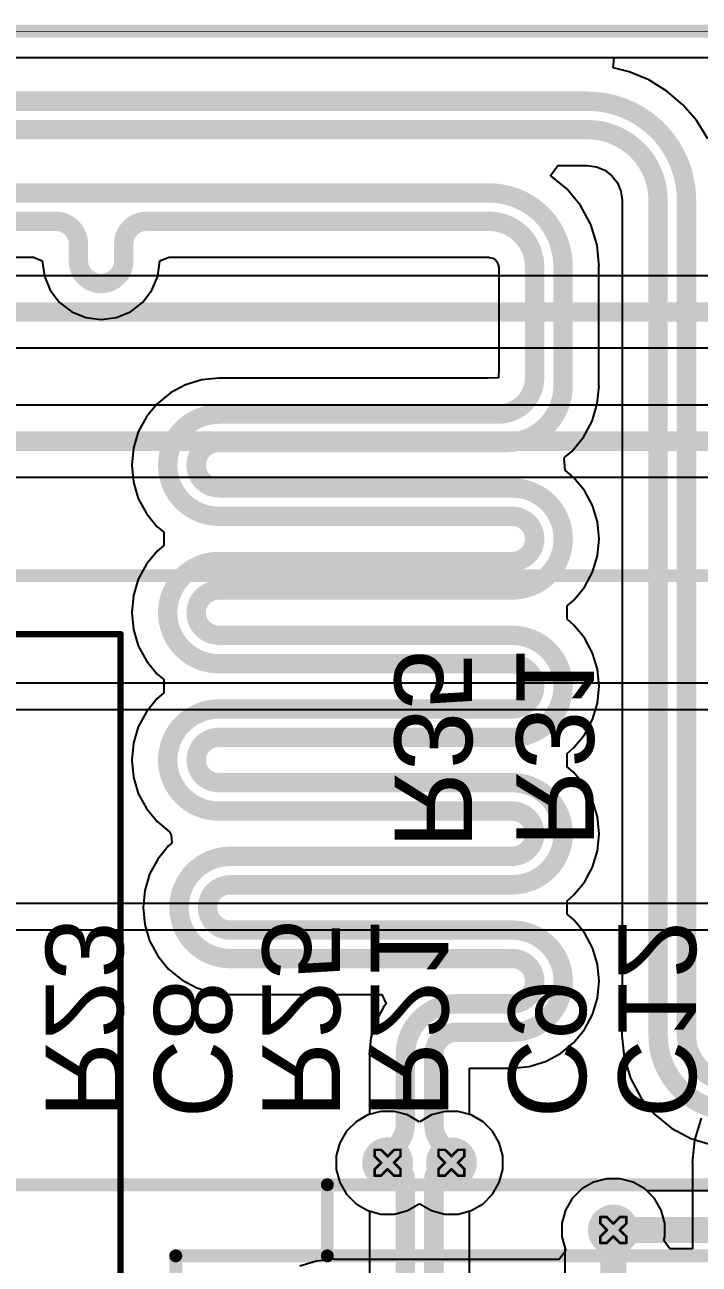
# Model space of a CAD drawing. Header units: inches. Extents: x 0 to 289, y 0 to 168.
# Drawn here: x 93.25 to 106.49, y 75.78 to 100.13 of the extents above; entities that cross this region are included whole.
import ezdxf

# ---------------------------------------------------------------- set-up
doc = ezdxf.new("R2010")
doc.units = ezdxf.units.IN
for name, color, linetype in [('Board Outline', 216, 'Continuous'), ('Bottom Layer', 5, 'Continuous'), ('Bottom Overlay', 54, 'Continuous'), ('Dimension', 6, 'Continuous'), ('Drill Drawing', 1, 'Continuous'), ('Top Layer', 1, 'Continuous'), ('Top Overlay', 2, 'Continuous'), ('Via Holes', 16, 'Continuous')]:
    doc.layers.add(name, color=color, linetype=linetype)
doc.styles.add('Arial', font='', dxfattribs={"height": 0.2})
doc.styles.get('Arial').set_extended_font_data('Arial')

# ---------------------------------------------------------------- blocks, each defined once
blk = doc.blocks.new('NE8FBV_C5_LED_54')
at = {"layer": 'Top Overlay'}
for points in [[(-12.19, 14.021, 0.127, 0.127, 0), (12.91, 14.021, 0.127, 0.127, 0)], [(12.91, -16.63, 0.127, 0.127, 0), (12.91, 14.021, 0.127, 0.127, 0)]]:
    blk.add_lwpolyline(points, format="xyseb", dxfattribs=at)
blk.add_lwpolyline([(12.878, 14.021, 0.0635, 0.0635, 1), (12.942, 14.021, 0.0635, 0.0635, 1)], format="xyseb", close=True, dxfattribs=at)
blk.add_lwpolyline([(12.878, 14.021, 0.0635, 0.0635, 1), (12.942, 14.021, 0.0635, 0.0635, 1)], format="xyseb", close=True, dxfattribs=at)

msp = doc.modelspace()

# ---------------------------------------------------------------- hatches: boundary and pattern name
at = {"layer": 'Bottom Layer'}
h = msp.add_hatch(color=5, dxfattribs=at)
edge = h.paths.add_edge_path()
edge.add_arc((100.372, 77.775), 0.5, 0, 360)
h = msp.add_hatch(color=5, dxfattribs=at)
edge = h.paths.add_edge_path()
edge.add_arc((101.626, 77.775), 0.5, 0, 360)
h = msp.add_hatch(color=5, dxfattribs=at)
edge = h.paths.add_edge_path()
edge.add_arc((104.803, 76.454), 0.5, 0, 360)
at = {"layer": 'Top Layer'}
h = msp.add_hatch(color=1, dxfattribs=at)
edge = h.paths.add_edge_path()
edge.add_arc((100.372, 77.775), 0.5, 0, 360)
h = msp.add_hatch(color=1, dxfattribs=at)
edge = h.paths.add_edge_path()
edge.add_arc((101.626, 77.775), 0.5, 0, 360)
h = msp.add_hatch(color=1, dxfattribs=at)
edge = h.paths.add_edge_path()
edge.add_arc((104.803, 76.454), 0.5, 0, 360)
at = {"layer": 'Via Holes'}
h = msp.add_hatch(color=7, dxfattribs=at)
edge = h.paths.add_edge_path()
edge.add_arc((100.372, 77.775), 0.25, 0, 360)
h = msp.add_hatch(color=7, dxfattribs=at)
edge = h.paths.add_edge_path()
edge.add_arc((101.626, 77.775), 0.25, 0, 360)
h = msp.add_hatch(color=7, dxfattribs=at)
edge = h.paths.add_edge_path()
edge.add_arc((104.803, 76.454), 0.25, 0, 360)

# ---------------------------------------------------------------- linework, layer by layer
at = {"layer": 'Board Outline'}
msp.add_lwpolyline([(0, 100, 0.254, 0.254, 0), (145.27, 100, 0.254, 0.254, 0)], format="xyseb", dxfattribs=at)
at = {"layer": 'Bottom Layer'}
for p, q in [((82.934, 99.482), (144.752, 99.482)), ((127.459, 95.193), (91.521, 95.193)), ((91.521, 93.783), (127.459, 93.783)), ((108.499, 92.653), (87.081, 92.653)), ((87.081, 91.243), (108.499, 91.243)), ((111.267, 87.195), (91.862, 87.195)), ((91.862, 86.677), (111.267, 86.677)), ((94.377, 82.868), (85.731, 82.868)), ((126.81, 82.868), (94.377, 82.868)), ((87.396, 82.35), (94.377, 82.35)), ((94.377, 82.35), (123.384, 82.35)), ((99.983, 78.714), (99.753, 78.581)), ((100.239, 78.783), (99.983, 78.714)), ((100.505, 78.783), (100.239, 78.783)), ((100.761, 78.714), (100.505, 78.783)), ((100.991, 78.581), (100.761, 78.714)), ((101.237, 78.714), (101.007, 78.581)), ((101.493, 78.783), (101.237, 78.714)), ((101.759, 78.783), (101.493, 78.783)), ((102.015, 78.714), (101.759, 78.783)), ((102.245, 78.581), (102.015, 78.714)), ((106.526, 78.648), (106.396, 78.219)), ((99.566, 78.394), (99.433, 78.164)), ((99.753, 78.581), (99.566, 78.394)), ((100.999, 78.573), (100.991, 78.581)), ((101.007, 78.581), (100.999, 78.573)), ((102.433, 78.394), (102.245, 78.581)), ((102.565, 78.164), (102.433, 78.394)), ((99.433, 78.164), (99.364, 77.908)), ((102.634, 77.908), (102.565, 78.164)), ((106.396, 78.219), (106.352, 77.773)), ((99.364, 77.908), (99.364, 77.642)), ((102.634, 77.642), (102.634, 77.908)), ((106.352, 77.773), (106.357, 77.773)), ((106.357, 77.773), (106.357, 76.084)), ((99.364, 77.642), (99.433, 77.386)), ((102.565, 77.386), (102.634, 77.642)), ((104.67, 77.462), (104.414, 77.393)), ((104.936, 77.462), (104.67, 77.462)), ((105.192, 77.393), (104.936, 77.462)), ((99.433, 77.386), (99.566, 77.156)), ((102.433, 77.156), (102.565, 77.386)), ((104.184, 77.261), (103.996, 77.073)), ((104.414, 77.393), (104.184, 77.261)), ((105.422, 77.261), (105.192, 77.393)), ((105.61, 77.073), (105.422, 77.261)), ((99.566, 77.156), (99.753, 76.968)), ((99.753, 76.968), (99.983, 76.835)), ((102.015, 76.835), (102.245, 76.968)), ((102.245, 76.968), (102.433, 77.156)), ((103.996, 77.073), (103.864, 76.843)), ((105.742, 76.843), (105.61, 77.073)), ((99.983, 76.835), (100.015, 76.827)), ((100.015, 76.827), (100.015, 75.483)), ((101.983, 76.827), (102.015, 76.835)), ((101.983, 75.465), (101.983, 76.827)), ((103.864, 76.843), (103.795, 76.587)), ((105.811, 76.587), (105.742, 76.843)), ((103.795, 76.587), (103.795, 76.321)), ((105.811, 76.321), (105.811, 76.587)), ((103.795, 76.321), (103.856, 76.092)), ((105.791, 76.246), (105.811, 76.321)), ((105.914, 76.084), (105.791, 76.246)), ((103.856, 76.092), (103.85, 76.084)), ((103.85, 76.084), (103.85, 76.084)), ((103.85, 76.084), (103.85, 74.306)), ((106.357, 76.084), (105.914, 76.084))]:
    msp.add_line(p, q, dxfattribs=at)
for points in [[(90.8, 94.488, 0.381, 0.381, 0), (127.459, 94.488, 0.381, 0.381, 0)], [(86.36, 91.948, 0.381, 0.381, 0), (109.22, 91.948, 0.381, 0.381, 0)], [(100.372, 77.775, 0.381, 0.381, -0.414214), (100.72, 77.427, 0.381, 0.381, 0)], [(101.279, 77.427, 0.381, 0.381, -0.414214), (101.626, 77.775, 0.381, 0.381, 0)], [(100.72, 75.465, 0.381, 0.381, 0), (100.72, 77.427, 0.381, 0.381, 0)], [(101.279, 75.465, 0.381, 0.381, 0), (101.279, 77.427, 0.381, 0.381, 0)], [(104.803, 75.195, 0.508, 0.508, 0), (104.803, 76.454, 0.508, 0.508, 0)]]:
    msp.add_lwpolyline(points, format="xyseb", dxfattribs=at)
for points in [[(100.277, 77.775, 0.191, 0.191, 1), (100.467, 77.775, 0.191, 0.191, 1)], [(101.531, 77.775, 0.191, 0.191, 1), (101.721, 77.775, 0.191, 0.191, 1)], [(100.625, 77.427, 0.191, 0.191, 1), (100.815, 77.427, 0.191, 0.191, 1)], [(100.625, 77.427, 0.191, 0.191, 1), (100.815, 77.427, 0.191, 0.191, 1)], [(101.183, 77.427, 0.191, 0.191, 1), (101.374, 77.427, 0.191, 0.191, 1)], [(101.183, 77.427, 0.191, 0.191, 1), (101.374, 77.427, 0.191, 0.191, 1)], [(104.676, 76.454, 0.254, 0.254, 1), (104.93, 76.454, 0.254, 0.254, 1)]]:
    msp.add_lwpolyline(points, format="xyseb", close=True, dxfattribs=at)
at = {"layer": 'Bottom Overlay'}
for points in [[(87.249, 89.306, 0.254, 0.254, 0), (111.735, 89.306, 0.254, 0.254, 0)], [(87.249, 77.343, 0.254, 0.254, 0), (111.794, 77.343, 0.254, 0.254, 0)], [(99.19, 75.946, 0.254, 0.254, 0), (99.19, 77.343, 0.254, 0.254, 0)], [(96.215, 69.926, 0.254, 0.254, 0), (96.215, 75.946, 0.254, 0.254, 0)], [(96.215, 75.946, 0.254, 0.254, 0), (111.811, 75.946, 0.254, 0.254, 0)]]:
    msp.add_lwpolyline(points, format="xyseb", dxfattribs=at)
for points in [[(99.126, 77.343, 0.127, 0.127, 1), (99.253, 77.343, 0.127, 0.127, 1)], [(96.152, 75.946, 0.127, 0.127, 1), (96.279, 75.946, 0.127, 0.127, 1)], [(96.152, 75.946, 0.127, 0.127, 1), (96.279, 75.946, 0.127, 0.127, 1)], [(99.126, 75.946, 0.127, 0.127, 1), (99.253, 75.946, 0.127, 0.127, 1)]]:
    msp.add_lwpolyline(points, format="xyseb", close=True, dxfattribs=at)
at = {"layer": 'Dimension'}
msp.add_lwpolyline([(0, 100, 0.0127, 0.0127, 0), (145.27, 100, 0.0127, 0.0127, 0)], format="xyseb", dxfattribs=at)
at = {"layer": 'Drill Drawing'}
for points in [[(100.118, 77.902, 0.0508, 0.0508, 0), (100.118, 78.029, 0.0508, 0.0508, 0)], [(100.118, 78.029, 0.0508, 0.0508, 0), (100.245, 78.029, 0.0508, 0.0508, 0)], [(100.118, 77.902, 0.0508, 0.0508, 0), (100.245, 77.775, 0.0508, 0.0508, 0)], [(100.245, 78.029, 0.0508, 0.0508, 0), (100.372, 77.902, 0.0508, 0.0508, 0)], [(100.372, 77.902, 0.0508, 0.0508, 0), (100.499, 78.029, 0.0508, 0.0508, 0)], [(100.499, 78.029, 0.0508, 0.0508, 0), (100.626, 78.029, 0.0508, 0.0508, 0)], [(100.499, 77.775, 0.0508, 0.0508, 0), (100.626, 77.902, 0.0508, 0.0508, 0)], [(100.626, 77.902, 0.0508, 0.0508, 0), (100.626, 78.029, 0.0508, 0.0508, 0)], [(101.372, 77.902, 0.0508, 0.0508, 0), (101.372, 78.029, 0.0508, 0.0508, 0)], [(101.372, 78.029, 0.0508, 0.0508, 0), (101.499, 78.029, 0.0508, 0.0508, 0)], [(101.372, 77.902, 0.0508, 0.0508, 0), (101.499, 77.775, 0.0508, 0.0508, 0)], [(101.499, 78.029, 0.0508, 0.0508, 0), (101.626, 77.902, 0.0508, 0.0508, 0)], [(101.626, 77.902, 0.0508, 0.0508, 0), (101.753, 78.029, 0.0508, 0.0508, 0)], [(101.753, 78.029, 0.0508, 0.0508, 0), (101.88, 78.029, 0.0508, 0.0508, 0)], [(101.753, 77.775, 0.0508, 0.0508, 0), (101.88, 77.902, 0.0508, 0.0508, 0)], [(101.88, 77.902, 0.0508, 0.0508, 0), (101.88, 78.029, 0.0508, 0.0508, 0)], [(100.118, 77.648, 0.0508, 0.0508, 0), (100.245, 77.775, 0.0508, 0.0508, 0)], [(100.118, 77.521, 0.0508, 0.0508, 0), (100.118, 77.648, 0.0508, 0.0508, 0)], [(100.245, 77.521, 0.0508, 0.0508, 0), (100.372, 77.648, 0.0508, 0.0508, 0)], [(100.372, 77.648, 0.0508, 0.0508, 0), (100.499, 77.521, 0.0508, 0.0508, 0)], [(100.499, 77.775, 0.0508, 0.0508, 0), (100.626, 77.648, 0.0508, 0.0508, 0)], [(100.626, 77.521, 0.0508, 0.0508, 0), (100.626, 77.648, 0.0508, 0.0508, 0)], [(101.372, 77.648, 0.0508, 0.0508, 0), (101.499, 77.775, 0.0508, 0.0508, 0)], [(101.372, 77.521, 0.0508, 0.0508, 0), (101.372, 77.648, 0.0508, 0.0508, 0)], [(101.499, 77.521, 0.0508, 0.0508, 0), (101.626, 77.648, 0.0508, 0.0508, 0)], [(101.626, 77.648, 0.0508, 0.0508, 0), (101.753, 77.521, 0.0508, 0.0508, 0)], [(101.753, 77.775, 0.0508, 0.0508, 0), (101.88, 77.648, 0.0508, 0.0508, 0)], [(101.88, 77.521, 0.0508, 0.0508, 0), (101.88, 77.648, 0.0508, 0.0508, 0)], [(100.118, 77.521, 0.0508, 0.0508, 0), (100.245, 77.521, 0.0508, 0.0508, 0)], [(100.499, 77.521, 0.0508, 0.0508, 0), (100.626, 77.521, 0.0508, 0.0508, 0)], [(101.372, 77.521, 0.0508, 0.0508, 0), (101.499, 77.521, 0.0508, 0.0508, 0)], [(101.753, 77.521, 0.0508, 0.0508, 0), (101.88, 77.521, 0.0508, 0.0508, 0)], [(104.549, 76.581, 0.0508, 0.0508, 0), (104.549, 76.708, 0.0508, 0.0508, 0)], [(104.549, 76.708, 0.0508, 0.0508, 0), (104.676, 76.708, 0.0508, 0.0508, 0)], [(104.676, 76.708, 0.0508, 0.0508, 0), (104.803, 76.581, 0.0508, 0.0508, 0)], [(104.803, 76.581, 0.0508, 0.0508, 0), (104.93, 76.708, 0.0508, 0.0508, 0)], [(104.93, 76.708, 0.0508, 0.0508, 0), (105.057, 76.708, 0.0508, 0.0508, 0)], [(105.057, 76.581, 0.0508, 0.0508, 0), (105.057, 76.708, 0.0508, 0.0508, 0)], [(104.549, 76.581, 0.0508, 0.0508, 0), (104.676, 76.454, 0.0508, 0.0508, 0)], [(104.549, 76.327, 0.0508, 0.0508, 0), (104.676, 76.454, 0.0508, 0.0508, 0)], [(104.93, 76.454, 0.0508, 0.0508, 0), (105.057, 76.581, 0.0508, 0.0508, 0)], [(104.93, 76.454, 0.0508, 0.0508, 0), (105.057, 76.327, 0.0508, 0.0508, 0)], [(104.549, 76.2, 0.0508, 0.0508, 0), (104.549, 76.327, 0.0508, 0.0508, 0)], [(104.549, 76.2, 0.0508, 0.0508, 0), (104.676, 76.2, 0.0508, 0.0508, 0)], [(104.676, 76.2, 0.0508, 0.0508, 0), (104.803, 76.327, 0.0508, 0.0508, 0)], [(104.803, 76.327, 0.0508, 0.0508, 0), (104.93, 76.2, 0.0508, 0.0508, 0)], [(104.93, 76.2, 0.0508, 0.0508, 0), (105.057, 76.2, 0.0508, 0.0508, 0)], [(105.057, 76.2, 0.0508, 0.0508, 0), (105.057, 76.327, 0.0508, 0.0508, 0)]]:
    msp.add_lwpolyline(points, format="xyseb", dxfattribs=at)
for points in [[(100.105, 78.029, 0.0254, 0.0254, 1), (100.131, 78.029, 0.0254, 0.0254, 1)], [(100.105, 78.029, 0.0254, 0.0254, 1), (100.131, 78.029, 0.0254, 0.0254, 1)], [(100.105, 77.902, 0.0254, 0.0254, 1), (100.131, 77.902, 0.0254, 0.0254, 1)], [(100.105, 77.902, 0.0254, 0.0254, 1), (100.131, 77.902, 0.0254, 0.0254, 1)], [(100.232, 78.029, 0.0254, 0.0254, 1), (100.258, 78.029, 0.0254, 0.0254, 1)], [(100.232, 78.029, 0.0254, 0.0254, 1), (100.258, 78.029, 0.0254, 0.0254, 1)], [(100.359, 77.902, 0.0254, 0.0254, 1), (100.385, 77.902, 0.0254, 0.0254, 1)], [(100.359, 77.902, 0.0254, 0.0254, 1), (100.385, 77.902, 0.0254, 0.0254, 1)], [(100.486, 78.029, 0.0254, 0.0254, 1), (100.512, 78.029, 0.0254, 0.0254, 1)], [(100.486, 78.029, 0.0254, 0.0254, 1), (100.512, 78.029, 0.0254, 0.0254, 1)], [(100.613, 78.029, 0.0254, 0.0254, 1), (100.639, 78.029, 0.0254, 0.0254, 1)], [(100.613, 78.029, 0.0254, 0.0254, 1), (100.639, 78.029, 0.0254, 0.0254, 1)], [(100.613, 77.902, 0.0254, 0.0254, 1), (100.639, 77.902, 0.0254, 0.0254, 1)], [(100.613, 77.902, 0.0254, 0.0254, 1), (100.639, 77.902, 0.0254, 0.0254, 1)], [(101.359, 78.029, 0.0254, 0.0254, 1), (101.385, 78.029, 0.0254, 0.0254, 1)], [(101.359, 78.029, 0.0254, 0.0254, 1), (101.385, 78.029, 0.0254, 0.0254, 1)], [(101.359, 77.902, 0.0254, 0.0254, 1), (101.385, 77.902, 0.0254, 0.0254, 1)], [(101.359, 77.902, 0.0254, 0.0254, 1), (101.385, 77.902, 0.0254, 0.0254, 1)], [(101.486, 78.029, 0.0254, 0.0254, 1), (101.512, 78.029, 0.0254, 0.0254, 1)], [(101.486, 78.029, 0.0254, 0.0254, 1), (101.512, 78.029, 0.0254, 0.0254, 1)], [(101.613, 77.902, 0.0254, 0.0254, 1), (101.639, 77.902, 0.0254, 0.0254, 1)], [(101.613, 77.902, 0.0254, 0.0254, 1), (101.639, 77.902, 0.0254, 0.0254, 1)], [(101.74, 78.029, 0.0254, 0.0254, 1), (101.766, 78.029, 0.0254, 0.0254, 1)], [(101.74, 78.029, 0.0254, 0.0254, 1), (101.766, 78.029, 0.0254, 0.0254, 1)], [(101.867, 78.029, 0.0254, 0.0254, 1), (101.893, 78.029, 0.0254, 0.0254, 1)], [(101.867, 78.029, 0.0254, 0.0254, 1), (101.893, 78.029, 0.0254, 0.0254, 1)], [(101.867, 77.902, 0.0254, 0.0254, 1), (101.893, 77.902, 0.0254, 0.0254, 1)], [(101.867, 77.902, 0.0254, 0.0254, 1), (101.893, 77.902, 0.0254, 0.0254, 1)], [(100.105, 77.648, 0.0254, 0.0254, 1), (100.131, 77.648, 0.0254, 0.0254, 1)], [(100.105, 77.648, 0.0254, 0.0254, 1), (100.131, 77.648, 0.0254, 0.0254, 1)], [(100.232, 77.775, 0.0254, 0.0254, 1), (100.258, 77.775, 0.0254, 0.0254, 1)], [(100.232, 77.775, 0.0254, 0.0254, 1), (100.258, 77.775, 0.0254, 0.0254, 1)], [(100.359, 77.648, 0.0254, 0.0254, 1), (100.385, 77.648, 0.0254, 0.0254, 1)], [(100.359, 77.648, 0.0254, 0.0254, 1), (100.385, 77.648, 0.0254, 0.0254, 1)], [(100.486, 77.775, 0.0254, 0.0254, 1), (100.512, 77.775, 0.0254, 0.0254, 1)], [(100.486, 77.775, 0.0254, 0.0254, 1), (100.512, 77.775, 0.0254, 0.0254, 1)], [(100.613, 77.648, 0.0254, 0.0254, 1), (100.639, 77.648, 0.0254, 0.0254, 1)], [(100.613, 77.648, 0.0254, 0.0254, 1), (100.639, 77.648, 0.0254, 0.0254, 1)], [(101.359, 77.648, 0.0254, 0.0254, 1), (101.385, 77.648, 0.0254, 0.0254, 1)], [(101.359, 77.648, 0.0254, 0.0254, 1), (101.385, 77.648, 0.0254, 0.0254, 1)], [(101.486, 77.775, 0.0254, 0.0254, 1), (101.512, 77.775, 0.0254, 0.0254, 1)], [(101.486, 77.775, 0.0254, 0.0254, 1), (101.512, 77.775, 0.0254, 0.0254, 1)], [(101.613, 77.648, 0.0254, 0.0254, 1), (101.639, 77.648, 0.0254, 0.0254, 1)], [(101.613, 77.648, 0.0254, 0.0254, 1), (101.639, 77.648, 0.0254, 0.0254, 1)], [(101.74, 77.775, 0.0254, 0.0254, 1), (101.766, 77.775, 0.0254, 0.0254, 1)], [(101.74, 77.775, 0.0254, 0.0254, 1), (101.766, 77.775, 0.0254, 0.0254, 1)], [(101.867, 77.648, 0.0254, 0.0254, 1), (101.893, 77.648, 0.0254, 0.0254, 1)], [(101.867, 77.648, 0.0254, 0.0254, 1), (101.893, 77.648, 0.0254, 0.0254, 1)], [(100.105, 77.521, 0.0254, 0.0254, 1), (100.131, 77.521, 0.0254, 0.0254, 1)], [(100.105, 77.521, 0.0254, 0.0254, 1), (100.131, 77.521, 0.0254, 0.0254, 1)], [(100.232, 77.521, 0.0254, 0.0254, 1), (100.258, 77.521, 0.0254, 0.0254, 1)], [(100.232, 77.521, 0.0254, 0.0254, 1), (100.258, 77.521, 0.0254, 0.0254, 1)], [(100.486, 77.521, 0.0254, 0.0254, 1), (100.512, 77.521, 0.0254, 0.0254, 1)], [(100.486, 77.521, 0.0254, 0.0254, 1), (100.512, 77.521, 0.0254, 0.0254, 1)], [(100.613, 77.521, 0.0254, 0.0254, 1), (100.639, 77.521, 0.0254, 0.0254, 1)], [(100.613, 77.521, 0.0254, 0.0254, 1), (100.639, 77.521, 0.0254, 0.0254, 1)], [(101.359, 77.521, 0.0254, 0.0254, 1), (101.385, 77.521, 0.0254, 0.0254, 1)], [(101.359, 77.521, 0.0254, 0.0254, 1), (101.385, 77.521, 0.0254, 0.0254, 1)], [(101.486, 77.521, 0.0254, 0.0254, 1), (101.512, 77.521, 0.0254, 0.0254, 1)], [(101.486, 77.521, 0.0254, 0.0254, 1), (101.512, 77.521, 0.0254, 0.0254, 1)], [(101.74, 77.521, 0.0254, 0.0254, 1), (101.766, 77.521, 0.0254, 0.0254, 1)], [(101.74, 77.521, 0.0254, 0.0254, 1), (101.766, 77.521, 0.0254, 0.0254, 1)], [(101.867, 77.521, 0.0254, 0.0254, 1), (101.893, 77.521, 0.0254, 0.0254, 1)], [(101.867, 77.521, 0.0254, 0.0254, 1), (101.893, 77.521, 0.0254, 0.0254, 1)], [(104.536, 76.708, 0.0254, 0.0254, 1), (104.562, 76.708, 0.0254, 0.0254, 1)], [(104.536, 76.708, 0.0254, 0.0254, 1), (104.562, 76.708, 0.0254, 0.0254, 1)], [(104.663, 76.708, 0.0254, 0.0254, 1), (104.689, 76.708, 0.0254, 0.0254, 1)], [(104.663, 76.708, 0.0254, 0.0254, 1), (104.689, 76.708, 0.0254, 0.0254, 1)], [(104.917, 76.708, 0.0254, 0.0254, 1), (104.943, 76.708, 0.0254, 0.0254, 1)], [(104.917, 76.708, 0.0254, 0.0254, 1), (104.943, 76.708, 0.0254, 0.0254, 1)], [(105.044, 76.708, 0.0254, 0.0254, 1), (105.07, 76.708, 0.0254, 0.0254, 1)], [(105.044, 76.708, 0.0254, 0.0254, 1), (105.07, 76.708, 0.0254, 0.0254, 1)], [(104.536, 76.581, 0.0254, 0.0254, 1), (104.562, 76.581, 0.0254, 0.0254, 1)], [(104.536, 76.581, 0.0254, 0.0254, 1), (104.562, 76.581, 0.0254, 0.0254, 1)], [(104.663, 76.454, 0.0254, 0.0254, 1), (104.689, 76.454, 0.0254, 0.0254, 1)], [(104.663, 76.454, 0.0254, 0.0254, 1), (104.689, 76.454, 0.0254, 0.0254, 1)], [(104.79, 76.581, 0.0254, 0.0254, 1), (104.816, 76.581, 0.0254, 0.0254, 1)], [(104.79, 76.581, 0.0254, 0.0254, 1), (104.816, 76.581, 0.0254, 0.0254, 1)], [(104.917, 76.454, 0.0254, 0.0254, 1), (104.943, 76.454, 0.0254, 0.0254, 1)], [(104.917, 76.454, 0.0254, 0.0254, 1), (104.943, 76.454, 0.0254, 0.0254, 1)], [(105.044, 76.581, 0.0254, 0.0254, 1), (105.07, 76.581, 0.0254, 0.0254, 1)], [(105.044, 76.581, 0.0254, 0.0254, 1), (105.07, 76.581, 0.0254, 0.0254, 1)], [(104.536, 76.327, 0.0254, 0.0254, 1), (104.562, 76.327, 0.0254, 0.0254, 1)], [(104.536, 76.327, 0.0254, 0.0254, 1), (104.562, 76.327, 0.0254, 0.0254, 1)], [(104.536, 76.2, 0.0254, 0.0254, 1), (104.562, 76.2, 0.0254, 0.0254, 1)], [(104.536, 76.2, 0.0254, 0.0254, 1), (104.562, 76.2, 0.0254, 0.0254, 1)], [(104.663, 76.2, 0.0254, 0.0254, 1), (104.689, 76.2, 0.0254, 0.0254, 1)], [(104.663, 76.2, 0.0254, 0.0254, 1), (104.689, 76.2, 0.0254, 0.0254, 1)], [(104.79, 76.327, 0.0254, 0.0254, 1), (104.816, 76.327, 0.0254, 0.0254, 1)], [(104.79, 76.327, 0.0254, 0.0254, 1), (104.816, 76.327, 0.0254, 0.0254, 1)], [(104.917, 76.2, 0.0254, 0.0254, 1), (104.943, 76.2, 0.0254, 0.0254, 1)], [(104.917, 76.2, 0.0254, 0.0254, 1), (104.943, 76.2, 0.0254, 0.0254, 1)], [(105.044, 76.327, 0.0254, 0.0254, 1), (105.07, 76.327, 0.0254, 0.0254, 1)], [(105.044, 76.327, 0.0254, 0.0254, 1), (105.07, 76.327, 0.0254, 0.0254, 1)], [(105.044, 76.2, 0.0254, 0.0254, 1), (105.07, 76.2, 0.0254, 0.0254, 1)], [(105.044, 76.2, 0.0254, 0.0254, 1), (105.07, 76.2, 0.0254, 0.0254, 1)]]:
    msp.add_lwpolyline(points, format="xyseb", close=True, dxfattribs=at)
at = {"layer": 'Top Layer'}
for p, q in [((104.798, 99.279), (104.822, 99.482)), ((104.822, 99.482), (144.752, 99.482)), ((105.112, 99.203), (104.798, 99.279)), ((105.497, 99.044), (105.112, 99.203)), ((105.852, 98.826), (105.497, 99.044)), ((106.169, 98.556), (105.852, 98.826)), ((106.439, 98.239), (106.169, 98.556)), ((106.657, 97.884), (106.439, 98.239)), ((103.578, 97.175), (103.712, 97.363)), ((103.578, 97.16), (103.578, 97.175)), ((103.893, 96.902), (103.578, 97.16)), ((103.712, 97.363), (104.292, 97.363)), ((104.292, 97.363), (104.292, 97.362)), ((104.292, 97.362), (104.469, 97.339)), ((104.469, 97.339), (104.633, 97.271)), ((104.633, 97.271), (104.775, 97.162)), ((104.775, 97.162), (104.884, 97.021)), ((104.161, 96.575), (103.893, 96.902)), ((104.884, 97.021), (104.952, 96.856)), ((104.952, 96.856), (104.975, 96.679)), ((104.975, 96.679), (104.976, 96.679)), ((104.976, 96.679), (104.976, 80.479)), ((104.361, 96.202), (104.161, 96.575)), ((104.483, 95.798), (104.361, 96.202)), ((104.525, 95.377), (104.483, 95.798)), ((91.364, 95.561), (93.423, 95.561)), ((93.423, 95.561), (93.596, 95.49)), ((93.596, 95.49), (93.636, 95.192)), ((95.863, 95.192), (95.902, 95.49)), ((95.902, 95.49), (96.076, 95.561)), ((96.076, 95.561), (102.368, 95.561)), ((102.368, 95.561), (102.368, 95.558)), ((102.368, 95.558), (102.438, 95.544)), ((102.438, 95.544), (102.496, 95.505)), ((102.496, 95.505), (102.536, 95.446)), ((102.536, 95.446), (102.549, 95.377)), ((93.636, 95.192), (93.751, 94.914)), ((95.748, 94.914), (95.863, 95.192)), ((102.549, 95.377), (102.553, 95.377)), ((102.553, 95.377), (102.553, 93.392)), ((104.52, 93.038), (104.52, 95.377)), ((104.52, 95.377), (104.525, 95.377)), ((93.751, 94.914), (93.934, 94.675)), ((95.565, 94.675), (95.748, 94.914)), ((93.934, 94.675), (94.173, 94.492)), ((94.173, 94.492), (94.451, 94.377)), ((95.048, 94.377), (95.326, 94.492)), ((95.326, 94.492), (95.565, 94.675)), ((94.451, 94.377), (94.749, 94.337)), ((94.749, 94.337), (95.048, 94.377)), ((102.553, 93.392), (102.547, 93.191)), ((96.405, 93.056), (96.11, 92.898)), ((96.726, 93.153), (96.405, 93.056)), ((97.06, 93.186), (96.726, 93.153)), ((97.06, 93.184), (97.06, 93.186)), ((102.345, 93.184), (97.06, 93.184)), ((102.546, 93.19), (102.345, 93.184)), ((102.547, 93.191), (102.546, 93.191)), ((102.546, 93.191), (102.546, 93.19)), ((104.488, 92.682), (104.523, 93.038)), ((104.523, 93.038), (104.52, 93.038)), ((96.11, 92.898), (95.851, 92.685)), ((95.851, 92.685), (95.638, 92.426)), ((104.384, 92.34), (104.488, 92.682)), ((95.638, 92.426), (95.48, 92.131)), ((104.216, 92.025), (104.384, 92.34)), ((95.48, 92.131), (95.383, 91.81)), ((103.989, 91.748), (104.216, 92.025)), ((95.383, 91.81), (95.35, 91.476)), ((103.839, 91.61), (103.851, 91.635)), ((103.856, 91.376), (103.839, 91.61)), ((103.851, 91.635), (103.989, 91.748)), ((95.35, 91.476), (95.383, 91.143)), ((104.024, 91.238), (103.856, 91.376)), ((95.383, 91.143), (95.48, 90.822)), ((104.237, 90.979), (104.024, 91.238)), ((95.48, 90.822), (95.638, 90.526)), ((104.395, 90.683), (104.237, 90.979)), ((104.492, 90.362), (104.395, 90.683)), ((95.638, 90.526), (95.851, 90.267)), ((104.525, 90.029), (104.492, 90.362)), ((95.851, 90.267), (95.981, 90.16)), ((95.981, 90.16), (95.981, 89.897)), ((95.981, 89.897), (95.851, 89.79)), ((104.492, 89.695), (104.525, 90.029)), ((95.851, 89.79), (95.638, 89.531)), ((104.395, 89.374), (104.492, 89.695)), ((95.638, 89.531), (95.48, 89.235)), ((104.237, 89.078), (104.395, 89.374)), ((95.48, 89.235), (95.383, 88.914)), ((95.383, 88.914), (95.35, 88.581)), ((104.024, 88.819), (104.237, 89.078)), ((103.894, 88.712), (104.024, 88.819)), ((103.894, 88.449), (103.894, 88.712)), ((95.35, 88.581), (95.383, 88.247)), ((104.024, 88.342), (103.894, 88.449)), ((95.383, 88.247), (95.48, 87.926)), ((104.237, 88.083), (104.024, 88.342)), ((95.48, 87.926), (95.638, 87.631)), ((104.395, 87.787), (104.237, 88.083)), ((104.492, 87.467), (104.395, 87.787)), ((95.638, 87.631), (95.851, 87.372)), ((104.525, 87.133), (104.492, 87.467)), ((95.851, 87.372), (95.981, 87.264)), ((95.981, 87.264), (95.981, 87.002)), ((95.981, 87.002), (95.851, 86.894)), ((104.492, 86.799), (104.525, 87.133)), ((95.851, 86.894), (95.638, 86.635)), ((104.395, 86.479), (104.492, 86.799)), ((95.638, 86.635), (95.48, 86.34)), ((104.237, 86.183), (104.395, 86.479)), ((95.48, 86.34), (95.383, 86.019)), ((104.024, 85.924), (104.237, 86.183)), ((95.383, 86.019), (95.35, 85.685)), ((103.894, 85.816), (104.024, 85.924)), ((103.894, 85.554), (103.894, 85.816)), ((95.35, 85.685), (95.383, 85.351)), ((104.024, 85.446), (103.894, 85.554)), ((95.383, 85.351), (95.48, 85.031)), ((104.237, 85.187), (104.024, 85.446)), ((95.48, 85.031), (95.638, 84.735)), ((104.395, 84.892), (104.237, 85.187)), ((95.638, 84.735), (95.851, 84.476)), ((104.492, 84.571), (104.395, 84.892)), ((104.525, 84.237), (104.492, 84.571)), ((95.851, 84.476), (96.092, 84.278)), ((96.092, 84.278), (96.126, 84.209)), ((104.492, 83.904), (104.525, 84.237)), ((96.073, 83.999), (95.86, 83.74)), ((96.141, 84.055), (96.073, 83.999)), ((96.126, 84.209), (96.141, 84.055)), ((104.395, 83.583), (104.492, 83.904)), ((95.86, 83.74), (95.702, 83.444)), ((104.237, 83.287), (104.395, 83.583)), ((95.702, 83.444), (95.605, 83.123)), ((104.024, 83.028), (104.237, 83.287)), ((95.605, 83.123), (95.572, 82.79)), ((103.894, 82.921), (104.024, 83.028)), ((95.572, 82.79), (95.605, 82.456)), ((103.894, 82.658), (103.894, 82.921)), ((104.024, 82.551), (103.894, 82.658)), ((104.237, 82.292), (104.024, 82.551)), ((95.605, 82.456), (95.702, 82.135)), ((104.395, 81.996), (104.237, 82.292)), ((95.702, 82.135), (95.86, 81.839)), ((95.86, 81.839), (96.073, 81.58)), ((104.492, 81.675), (104.395, 81.996)), ((96.073, 81.58), (96.332, 81.368)), ((104.525, 81.342), (104.492, 81.675)), ((96.332, 81.368), (96.628, 81.21)), ((104.492, 81.008), (104.525, 81.342)), ((96.628, 81.21), (96.948, 81.112)), ((96.948, 81.112), (97.282, 81.079)), ((97.282, 81.079), (97.282, 81.082)), ((97.282, 81.082), (100.259, 81.082)), ((100.259, 81.082), (100.346, 80.898)), ((100.301, 80.844), (100.143, 80.548)), ((100.346, 80.898), (100.301, 80.844)), ((104.395, 80.687), (104.492, 81.008)), ((104.237, 80.392), (104.395, 80.687)), ((100.143, 80.548), (100.046, 80.228)), ((104.024, 80.133), (104.237, 80.392)), ((104.976, 80.479), (104.972, 80.276)), ((100.046, 80.228), (100.013, 79.894)), ((103.765, 79.92), (104.024, 80.133)), ((104.972, 80.276), (104.972, 80.276)), ((104.972, 80.276), (105.014, 79.848)), ((100.013, 79.894), (100.015, 79.894)), ((100.015, 79.894), (100.015, 78.723)), ((103.47, 79.762), (103.765, 79.92)), ((101.983, 78.723), (101.983, 79.634)), ((101.983, 79.634), (102.815, 79.634)), ((102.815, 79.632), (103.149, 79.665)), ((102.815, 79.634), (102.815, 79.632)), ((103.149, 79.665), (103.47, 79.762)), ((105.014, 79.848), (105.139, 79.436)), ((105.139, 79.436), (105.341, 79.057)), ((105.341, 79.057), (105.614, 78.724)), ((99.983, 78.714), (99.753, 78.581)), ((100.015, 78.723), (99.983, 78.714)), ((102.015, 78.714), (101.983, 78.723)), ((102.245, 78.581), (102.015, 78.714)), ((105.614, 78.724), (105.947, 78.452)), ((99.566, 78.394), (99.433, 78.164)), ((99.753, 78.581), (99.566, 78.394)), ((102.433, 78.394), (102.245, 78.581)), ((102.565, 78.164), (102.433, 78.394)), ((105.947, 78.452), (106.326, 78.249)), ((99.433, 78.164), (99.364, 77.908)), ((102.634, 77.908), (102.565, 78.164)), ((106.326, 78.249), (106.738, 78.124)), ((99.364, 77.908), (99.364, 77.642)), ((102.634, 77.642), (102.634, 77.908)), ((99.364, 77.642), (99.433, 77.386)), ((102.565, 77.386), (102.634, 77.642)), ((104.67, 77.462), (104.414, 77.393)), ((104.936, 77.462), (104.67, 77.462)), ((105.192, 77.393), (104.936, 77.462)), ((99.433, 77.386), (99.566, 77.156)), ((102.433, 77.156), (102.565, 77.386)), ((104.184, 77.261), (103.996, 77.073)), ((104.414, 77.393), (104.184, 77.261)), ((105.422, 77.261), (105.192, 77.393)), ((105.46, 77.223), (105.422, 77.261)), ((109.226, 77.223), (105.46, 77.223)), ((99.566, 77.156), (99.753, 76.968)), ((99.753, 76.968), (99.983, 76.835)), ((100.761, 76.835), (100.991, 76.968)), ((100.991, 76.968), (100.999, 76.976)), ((100.999, 76.976), (101.007, 76.968)), ((101.007, 76.968), (101.237, 76.835)), ((102.015, 76.835), (102.245, 76.968)), ((102.245, 76.968), (102.433, 77.156)), ((103.996, 77.073), (103.864, 76.843)), ((99.983, 76.835), (100.239, 76.767)), ((100.239, 76.767), (100.505, 76.767)), ((100.505, 76.767), (100.761, 76.835)), ((101.237, 76.835), (101.493, 76.767)), ((101.493, 76.767), (101.759, 76.767)), ((101.759, 76.767), (102.015, 76.835)), ((103.864, 76.843), (103.795, 76.587)), ((103.795, 76.587), (103.795, 76.321)), ((103.795, 76.321), (103.864, 76.065)), ((103.871, 76.053), (103.737, 75.877)), ((103.864, 76.065), (103.871, 76.053)), ((98.979, 75.844), (98.647, 75.744)), ((99.324, 75.878), (98.979, 75.844)), ((99.324, 75.877), (99.324, 75.878)), ((103.737, 75.877), (99.324, 75.877))]:
    msp.add_line(p, q, dxfattribs=at)
for points in [[(2.688, 98.627, 0.381, 0.381, 0), (104.292, 98.627, 0.381, 0.381, 0)], [(104.292, 98.627, 0.381, 0.381, -0.414214), (106.239, 96.679, 0.381, 0.381, 0)], [(10.146, 98.068, 0.381, 0.381, 0), (104.292, 98.068, 0.381, 0.381, 0)], [(104.292, 98.068, 0.381, 0.381, -0.414213), (105.681, 96.679, 0.381, 0.381, 0)], [(20.146, 96.824, 0.381, 0.381, 0), (102.368, 96.824, 0.381, 0.381, 0)], [(102.368, 96.824, 0.381, 0.381, -0.414214), (103.816, 95.377, 0.381, 0.381, 0)], [(105.681, 96.679, 0.381, 0.381, 0), (105.681, 80.276, 0.381, 0.381, 0)], [(106.239, 96.679, 0.381, 0.381, 0), (106.239, 80.276, 0.381, 0.381, 0)], [(92.781, 96.266, 0.381, 0.381, 0), (93.86, 96.266, 0.381, 0.381, 0)], [(93.86, 96.266, 0.381, 0.381, -0.414214), (94.305, 95.821, 0.381, 0.381, 0)], [(95.194, 95.821, 0.381, 0.381, -0.414214), (95.638, 96.266, 0.381, 0.381, 0)], [(95.638, 96.266, 0.381, 0.381, 0), (96.52, 96.266, 0.381, 0.381, 0)], [(96.52, 96.266, 0.381, 0.381, 0), (102.368, 96.266, 0.381, 0.381, 0)], [(102.368, 96.266, 0.381, 0.381, -0.414214), (103.257, 95.377, 0.381, 0.381, 0)], [(94.305, 95.49, 0.381, 0.381, 0), (94.305, 95.821, 0.381, 0.381, 0)], [(95.194, 95.49, 0.381, 0.381, 0), (95.194, 95.821, 0.381, 0.381, 0)], [(95.194, 95.49, 0.381, 0.381, -1), (94.305, 95.49, 0.381, 0.381, 0)], [(103.257, 93.19, 0.381, 0.381, 0), (103.257, 95.377, 0.381, 0.381, 0)], [(103.816, 93.038, 0.381, 0.381, 0), (103.816, 95.377, 0.381, 0.381, 0)], [(103.257, 93.19, 0.381, 0.381, -0.414214), (102.547, 92.48, 0.381, 0.381, 0)], [(103.816, 93.038, 0.381, 0.381, -0.414214), (102.698, 91.921, 0.381, 0.381, 0)], [(97.06, 90.473, 0.381, 0.381, -1), (97.06, 92.48, 0.381, 0.381, 0)], [(97.06, 92.48, 0.381, 0.381, 0), (102.547, 92.48, 0.381, 0.381, 0)], [(97.06, 91.032, 0.381, 0.381, -1), (97.06, 91.921, 0.381, 0.381, 0)], [(97.06, 91.921, 0.381, 0.381, 0), (102.698, 91.921, 0.381, 0.381, 0)], [(97.06, 91.032, 0.381, 0.381, 0), (102.815, 91.032, 0.381, 0.381, 0)], [(102.815, 91.032, 0.381, 0.381, -1), (102.815, 89.025, 0.381, 0.381, 0)], [(97.06, 90.473, 0.381, 0.381, 0), (102.815, 90.473, 0.381, 0.381, 0)], [(102.815, 90.473, 0.381, 0.381, -1), (102.815, 89.584, 0.381, 0.381, 0)], [(97.06, 87.577, 0.381, 0.381, -1), (97.06, 89.584, 0.381, 0.381, 0)], [(97.06, 89.584, 0.381, 0.381, 0), (102.815, 89.584, 0.381, 0.381, 0)], [(97.06, 88.136, 0.381, 0.381, -1), (97.06, 89.025, 0.381, 0.381, 0)], [(97.06, 89.025, 0.381, 0.381, 0), (102.815, 89.025, 0.381, 0.381, 0)], [(97.06, 88.136, 0.381, 0.381, 0), (102.815, 88.136, 0.381, 0.381, 0)], [(102.815, 88.136, 0.381, 0.381, -1), (102.815, 86.13, 0.381, 0.381, 0)], [(97.06, 87.577, 0.381, 0.381, 0), (102.815, 87.577, 0.381, 0.381, 0)], [(102.815, 87.577, 0.381, 0.381, -1), (102.815, 86.688, 0.381, 0.381, 0)], [(97.06, 84.682, 0.381, 0.381, -1), (97.06, 86.688, 0.381, 0.381, 0)], [(97.06, 86.688, 0.381, 0.381, 0), (102.815, 86.688, 0.381, 0.381, 0)], [(97.06, 85.241, 0.381, 0.381, -1), (97.06, 86.13, 0.381, 0.381, 0)], [(97.06, 86.13, 0.381, 0.381, 0), (102.815, 86.13, 0.381, 0.381, 0)], [(97.06, 85.241, 0.381, 0.381, 0), (102.815, 85.241, 0.381, 0.381, 0)], [(102.815, 85.241, 0.381, 0.381, -1), (102.815, 83.234, 0.381, 0.381, 0)], [(97.06, 84.682, 0.381, 0.381, 0), (102.815, 84.682, 0.381, 0.381, 0)], [(102.815, 84.682, 0.381, 0.381, -1), (102.815, 83.793, 0.381, 0.381, 0)], [(97.282, 81.786, 0.381, 0.381, -1), (97.282, 83.793, 0.381, 0.381, 0)], [(97.282, 83.793, 0.381, 0.381, 0), (102.815, 83.793, 0.381, 0.381, 0)], [(97.282, 82.345, 0.381, 0.381, -1), (97.282, 83.234, 0.381, 0.381, 0)], [(97.282, 83.234, 0.381, 0.381, 0), (102.815, 83.234, 0.381, 0.381, 0)], [(97.282, 82.345, 0.381, 0.381, 0), (102.815, 82.345, 0.381, 0.381, 0)], [(102.815, 82.345, 0.381, 0.381, -1), (102.815, 80.338, 0.381, 0.381, 0)], [(97.282, 81.786, 0.381, 0.381, 0), (102.815, 81.786, 0.381, 0.381, 0)], [(102.815, 81.786, 0.381, 0.381, -1), (102.815, 80.897, 0.381, 0.381, 0)], [(100.72, 79.894, 0.381, 0.381, -0.414214), (101.723, 80.897, 0.381, 0.381, 0)], [(101.723, 80.897, 0.381, 0.381, 0), (102.815, 80.897, 0.381, 0.381, 0)], [(101.279, 79.894, 0.381, 0.381, -0.414214), (101.723, 80.338, 0.381, 0.381, 0)], [(101.723, 80.338, 0.381, 0.381, 0), (102.815, 80.338, 0.381, 0.381, 0)], [(107.166, 78.791, 0.381, 0.381, -0.414213), (105.681, 80.276, 0.381, 0.381, 0)], [(107.166, 79.35, 0.381, 0.381, -0.414213), (106.239, 80.276, 0.381, 0.381, 0)], [(100.72, 78.536, 0.381, 0.381, 0), (100.72, 79.894, 0.381, 0.381, 0)], [(101.279, 78.536, 0.381, 0.381, 0), (101.279, 79.894, 0.381, 0.381, 0)], [(100.72, 78.536, 0.381, 0.381, -0.198912), (100.546, 78.116, 0.381, 0.381, 0)], [(101.452, 78.116, 0.381, 0.381, -0.198912), (101.279, 78.536, 0.381, 0.381, 0)], [(100.372, 77.775, 0.381, 0.381, -0.198912), (100.491, 78.061, 0.381, 0.381, 0)], [(100.491, 78.061, 0.381, 0.381, 0), (100.546, 78.116, 0.381, 0.381, 0)], [(101.452, 78.116, 0.381, 0.381, 0), (101.508, 78.061, 0.381, 0.381, 0)], [(101.508, 78.061, 0.381, 0.381, -0.198912), (101.626, 77.775, 0.381, 0.381, 0)], [(104.803, 76.454, 0.508, 0.508, 0), (109.883, 76.454, 0.508, 0.508, 0)]]:
    msp.add_lwpolyline(points, format="xyseb", dxfattribs=at)
for points in [[(104.196, 98.627, 0.191, 0.191, 1), (104.387, 98.627, 0.191, 0.191, 1)], [(104.196, 98.627, 0.191, 0.191, 1), (104.387, 98.627, 0.191, 0.191, 1)], [(104.196, 98.068, 0.191, 0.191, 1), (104.387, 98.068, 0.191, 0.191, 1)], [(104.196, 98.068, 0.191, 0.191, 1), (104.387, 98.068, 0.191, 0.191, 1)], [(102.273, 96.824, 0.191, 0.191, 1), (102.464, 96.824, 0.191, 0.191, 1)], [(102.273, 96.824, 0.191, 0.191, 1), (102.464, 96.824, 0.191, 0.191, 1)], [(105.585, 96.679, 0.191, 0.191, 1), (105.776, 96.679, 0.191, 0.191, 1)], [(105.585, 96.679, 0.191, 0.191, 1), (105.776, 96.679, 0.191, 0.191, 1)], [(106.144, 96.679, 0.191, 0.191, 1), (106.335, 96.679, 0.191, 0.191, 1)], [(106.144, 96.679, 0.191, 0.191, 1), (106.335, 96.679, 0.191, 0.191, 1)], [(93.765, 96.266, 0.191, 0.191, 1), (93.956, 96.266, 0.191, 0.191, 1)], [(93.765, 96.266, 0.191, 0.191, 1), (93.956, 96.266, 0.191, 0.191, 1)], [(95.543, 96.266, 0.191, 0.191, 1), (95.734, 96.266, 0.191, 0.191, 1)], [(95.543, 96.266, 0.191, 0.191, 1), (95.734, 96.266, 0.191, 0.191, 1)], [(96.425, 96.266, 0.191, 0.191, 1), (96.615, 96.266, 0.191, 0.191, 1)], [(96.425, 96.266, 0.191, 0.191, 1), (96.615, 96.266, 0.191, 0.191, 1)], [(102.273, 96.266, 0.191, 0.191, 1), (102.464, 96.266, 0.191, 0.191, 1)], [(102.273, 96.266, 0.191, 0.191, 1), (102.464, 96.266, 0.191, 0.191, 1)], [(94.21, 95.821, 0.191, 0.191, 1), (94.4, 95.821, 0.191, 0.191, 1)], [(94.21, 95.821, 0.191, 0.191, 1), (94.4, 95.821, 0.191, 0.191, 1)], [(95.099, 95.821, 0.191, 0.191, 1), (95.289, 95.821, 0.191, 0.191, 1)], [(95.099, 95.821, 0.191, 0.191, 1), (95.289, 95.821, 0.191, 0.191, 1)], [(94.21, 95.49, 0.191, 0.191, 1), (94.4, 95.49, 0.191, 0.191, 1)], [(94.21, 95.49, 0.191, 0.191, 1), (94.4, 95.49, 0.191, 0.191, 1)], [(95.099, 95.49, 0.191, 0.191, 1), (95.289, 95.49, 0.191, 0.191, 1)], [(95.099, 95.49, 0.191, 0.191, 1), (95.289, 95.49, 0.191, 0.191, 1)], [(103.162, 95.377, 0.191, 0.191, 1), (103.352, 95.377, 0.191, 0.191, 1)], [(103.162, 95.377, 0.191, 0.191, 1), (103.352, 95.377, 0.191, 0.191, 1)], [(103.721, 95.377, 0.191, 0.191, 1), (103.911, 95.377, 0.191, 0.191, 1)], [(103.721, 95.377, 0.191, 0.191, 1), (103.911, 95.377, 0.191, 0.191, 1)], [(103.162, 93.19, 0.191, 0.191, 1), (103.352, 93.19, 0.191, 0.191, 1)], [(103.162, 93.19, 0.191, 0.191, 1), (103.352, 93.19, 0.191, 0.191, 1)], [(103.721, 93.038, 0.191, 0.191, 1), (103.911, 93.038, 0.191, 0.191, 1)], [(103.721, 93.038, 0.191, 0.191, 1), (103.911, 93.038, 0.191, 0.191, 1)], [(96.965, 92.48, 0.191, 0.191, 1), (97.155, 92.48, 0.191, 0.191, 1)], [(96.965, 92.48, 0.191, 0.191, 1), (97.155, 92.48, 0.191, 0.191, 1)], [(102.452, 92.48, 0.191, 0.191, 1), (102.642, 92.48, 0.191, 0.191, 1)], [(102.452, 92.48, 0.191, 0.191, 1), (102.642, 92.48, 0.191, 0.191, 1)], [(96.965, 91.921, 0.191, 0.191, 1), (97.155, 91.921, 0.191, 0.191, 1)], [(96.965, 91.921, 0.191, 0.191, 1), (97.155, 91.921, 0.191, 0.191, 1)], [(102.603, 91.921, 0.191, 0.191, 1), (102.794, 91.921, 0.191, 0.191, 1)], [(102.603, 91.921, 0.191, 0.191, 1), (102.794, 91.921, 0.191, 0.191, 1)], [(96.965, 91.032, 0.191, 0.191, 1), (97.155, 91.032, 0.191, 0.191, 1)], [(96.965, 91.032, 0.191, 0.191, 1), (97.155, 91.032, 0.191, 0.191, 1)], [(102.72, 91.032, 0.191, 0.191, 1), (102.911, 91.032, 0.191, 0.191, 1)], [(102.72, 91.032, 0.191, 0.191, 1), (102.911, 91.032, 0.191, 0.191, 1)], [(96.965, 90.473, 0.191, 0.191, 1), (97.155, 90.473, 0.191, 0.191, 1)], [(96.965, 90.473, 0.191, 0.191, 1), (97.155, 90.473, 0.191, 0.191, 1)], [(102.72, 90.473, 0.191, 0.191, 1), (102.911, 90.473, 0.191, 0.191, 1)], [(102.72, 90.473, 0.191, 0.191, 1), (102.911, 90.473, 0.191, 0.191, 1)], [(96.965, 89.584, 0.191, 0.191, 1), (97.155, 89.584, 0.191, 0.191, 1)], [(96.965, 89.584, 0.191, 0.191, 1), (97.155, 89.584, 0.191, 0.191, 1)], [(102.72, 89.584, 0.191, 0.191, 1), (102.911, 89.584, 0.191, 0.191, 1)], [(102.72, 89.584, 0.191, 0.191, 1), (102.911, 89.584, 0.191, 0.191, 1)], [(96.965, 89.025, 0.191, 0.191, 1), (97.155, 89.025, 0.191, 0.191, 1)], [(96.965, 89.025, 0.191, 0.191, 1), (97.155, 89.025, 0.191, 0.191, 1)], [(102.72, 89.025, 0.191, 0.191, 1), (102.911, 89.025, 0.191, 0.191, 1)], [(102.72, 89.025, 0.191, 0.191, 1), (102.911, 89.025, 0.191, 0.191, 1)], [(96.965, 88.136, 0.191, 0.191, 1), (97.155, 88.136, 0.191, 0.191, 1)], [(96.965, 88.136, 0.191, 0.191, 1), (97.155, 88.136, 0.191, 0.191, 1)], [(102.72, 88.136, 0.191, 0.191, 1), (102.911, 88.136, 0.191, 0.191, 1)], [(102.72, 88.136, 0.191, 0.191, 1), (102.911, 88.136, 0.191, 0.191, 1)], [(96.965, 87.577, 0.191, 0.191, 1), (97.155, 87.577, 0.191, 0.191, 1)], [(96.965, 87.577, 0.191, 0.191, 1), (97.155, 87.577, 0.191, 0.191, 1)], [(102.72, 87.577, 0.191, 0.191, 1), (102.911, 87.577, 0.191, 0.191, 1)], [(102.72, 87.577, 0.191, 0.191, 1), (102.911, 87.577, 0.191, 0.191, 1)], [(96.965, 86.688, 0.191, 0.191, 1), (97.155, 86.688, 0.191, 0.191, 1)], [(96.965, 86.688, 0.191, 0.191, 1), (97.155, 86.688, 0.191, 0.191, 1)], [(102.72, 86.688, 0.191, 0.191, 1), (102.911, 86.688, 0.191, 0.191, 1)], [(102.72, 86.688, 0.191, 0.191, 1), (102.911, 86.688, 0.191, 0.191, 1)], [(96.965, 86.13, 0.191, 0.191, 1), (97.155, 86.13, 0.191, 0.191, 1)], [(96.965, 86.13, 0.191, 0.191, 1), (97.155, 86.13, 0.191, 0.191, 1)], [(102.72, 86.13, 0.191, 0.191, 1), (102.911, 86.13, 0.191, 0.191, 1)], [(102.72, 86.13, 0.191, 0.191, 1), (102.911, 86.13, 0.191, 0.191, 1)], [(96.965, 85.241, 0.191, 0.191, 1), (97.155, 85.241, 0.191, 0.191, 1)], [(96.965, 85.241, 0.191, 0.191, 1), (97.155, 85.241, 0.191, 0.191, 1)], [(102.72, 85.241, 0.191, 0.191, 1), (102.911, 85.241, 0.191, 0.191, 1)], [(102.72, 85.241, 0.191, 0.191, 1), (102.911, 85.241, 0.191, 0.191, 1)], [(96.965, 84.682, 0.191, 0.191, 1), (97.155, 84.682, 0.191, 0.191, 1)], [(96.965, 84.682, 0.191, 0.191, 1), (97.155, 84.682, 0.191, 0.191, 1)], [(102.72, 84.682, 0.191, 0.191, 1), (102.911, 84.682, 0.191, 0.191, 1)], [(102.72, 84.682, 0.191, 0.191, 1), (102.911, 84.682, 0.191, 0.191, 1)], [(97.187, 83.793, 0.191, 0.191, 1), (97.377, 83.793, 0.191, 0.191, 1)], [(97.187, 83.793, 0.191, 0.191, 1), (97.377, 83.793, 0.191, 0.191, 1)], [(102.72, 83.793, 0.191, 0.191, 1), (102.911, 83.793, 0.191, 0.191, 1)], [(102.72, 83.793, 0.191, 0.191, 1), (102.911, 83.793, 0.191, 0.191, 1)], [(97.187, 83.234, 0.191, 0.191, 1), (97.377, 83.234, 0.191, 0.191, 1)], [(97.187, 83.234, 0.191, 0.191, 1), (97.377, 83.234, 0.191, 0.191, 1)], [(102.72, 83.234, 0.191, 0.191, 1), (102.911, 83.234, 0.191, 0.191, 1)], [(102.72, 83.234, 0.191, 0.191, 1), (102.911, 83.234, 0.191, 0.191, 1)], [(97.187, 82.345, 0.191, 0.191, 1), (97.377, 82.345, 0.191, 0.191, 1)], [(97.187, 82.345, 0.191, 0.191, 1), (97.377, 82.345, 0.191, 0.191, 1)], [(102.72, 82.345, 0.191, 0.191, 1), (102.911, 82.345, 0.191, 0.191, 1)], [(102.72, 82.345, 0.191, 0.191, 1), (102.911, 82.345, 0.191, 0.191, 1)], [(97.187, 81.786, 0.191, 0.191, 1), (97.377, 81.786, 0.191, 0.191, 1)], [(97.187, 81.786, 0.191, 0.191, 1), (97.377, 81.786, 0.191, 0.191, 1)], [(102.72, 81.786, 0.191, 0.191, 1), (102.911, 81.786, 0.191, 0.191, 1)], [(102.72, 81.786, 0.191, 0.191, 1), (102.911, 81.786, 0.191, 0.191, 1)], [(101.628, 80.897, 0.191, 0.191, 1), (101.818, 80.897, 0.191, 0.191, 1)], [(101.628, 80.897, 0.191, 0.191, 1), (101.818, 80.897, 0.191, 0.191, 1)], [(102.72, 80.897, 0.191, 0.191, 1), (102.911, 80.897, 0.191, 0.191, 1)], [(102.72, 80.897, 0.191, 0.191, 1), (102.911, 80.897, 0.191, 0.191, 1)], [(101.628, 80.338, 0.191, 0.191, 1), (101.818, 80.338, 0.191, 0.191, 1)], [(101.628, 80.338, 0.191, 0.191, 1), (101.818, 80.338, 0.191, 0.191, 1)], [(102.72, 80.338, 0.191, 0.191, 1), (102.911, 80.338, 0.191, 0.191, 1)], [(102.72, 80.338, 0.191, 0.191, 1), (102.911, 80.338, 0.191, 0.191, 1)], [(105.585, 80.276, 0.191, 0.191, 1), (105.776, 80.276, 0.191, 0.191, 1)], [(105.585, 80.276, 0.191, 0.191, 1), (105.776, 80.276, 0.191, 0.191, 1)], [(106.144, 80.276, 0.191, 0.191, 1), (106.335, 80.276, 0.191, 0.191, 1)], [(106.144, 80.276, 0.191, 0.191, 1), (106.335, 80.276, 0.191, 0.191, 1)], [(100.625, 79.894, 0.191, 0.191, 1), (100.815, 79.894, 0.191, 0.191, 1)], [(100.625, 79.894, 0.191, 0.191, 1), (100.815, 79.894, 0.191, 0.191, 1)], [(101.183, 79.894, 0.191, 0.191, 1), (101.374, 79.894, 0.191, 0.191, 1)], [(101.183, 79.894, 0.191, 0.191, 1), (101.374, 79.894, 0.191, 0.191, 1)], [(100.625, 78.536, 0.191, 0.191, 1), (100.815, 78.536, 0.191, 0.191, 1)], [(100.625, 78.536, 0.191, 0.191, 1), (100.815, 78.536, 0.191, 0.191, 1)], [(101.183, 78.536, 0.191, 0.191, 1), (101.374, 78.536, 0.191, 0.191, 1)], [(101.183, 78.536, 0.191, 0.191, 1), (101.374, 78.536, 0.191, 0.191, 1)], [(100.395, 78.061, 0.191, 0.191, 1), (100.586, 78.061, 0.191, 0.191, 1)], [(100.395, 78.061, 0.191, 0.191, 1), (100.586, 78.061, 0.191, 0.191, 1)], [(100.451, 78.116, 0.191, 0.191, 1), (100.641, 78.116, 0.191, 0.191, 1)], [(100.451, 78.116, 0.191, 0.191, 1), (100.641, 78.116, 0.191, 0.191, 1)], [(101.357, 78.116, 0.191, 0.191, 1), (101.548, 78.116, 0.191, 0.191, 1)], [(101.357, 78.116, 0.191, 0.191, 1), (101.548, 78.116, 0.191, 0.191, 1)], [(101.413, 78.061, 0.191, 0.191, 1), (101.603, 78.061, 0.191, 0.191, 1)], [(101.413, 78.061, 0.191, 0.191, 1), (101.603, 78.061, 0.191, 0.191, 1)], [(100.277, 77.775, 0.191, 0.191, 1), (100.467, 77.775, 0.191, 0.191, 1)], [(101.531, 77.775, 0.191, 0.191, 1), (101.721, 77.775, 0.191, 0.191, 1)], [(104.676, 76.454, 0.254, 0.254, 1), (104.93, 76.454, 0.254, 0.254, 1)]]:
    msp.add_lwpolyline(points, format="xyseb", close=True, dxfattribs=at)

# ---------------------------------------------------------------- block references
msp.add_blockref('NE8FBV_C5_LED_54', (82.22, 74.135))

# ---------------------------------------------------------------- texts
at = {"layer": 'Bottom Overlay', "style": 'Arial', "text_generation_flag": 2}
for s, p in [('R35', (100.508, 83.948)), ('R31', (102.896, 83.973)), ('R23', (93.662, 78.648)), ('R25', (97.916, 78.648)), ('R21', (100.043, 78.648)), ('C12', (104.902, 78.648)), ('C8', (95.789, 78.648)), ('C9', (102.743, 78.648))]:
    msp.add_text(s, height=1.524, rotation=270, dxfattribs=at).set_placement(p)

doc.saveas('drawing.dxf')
